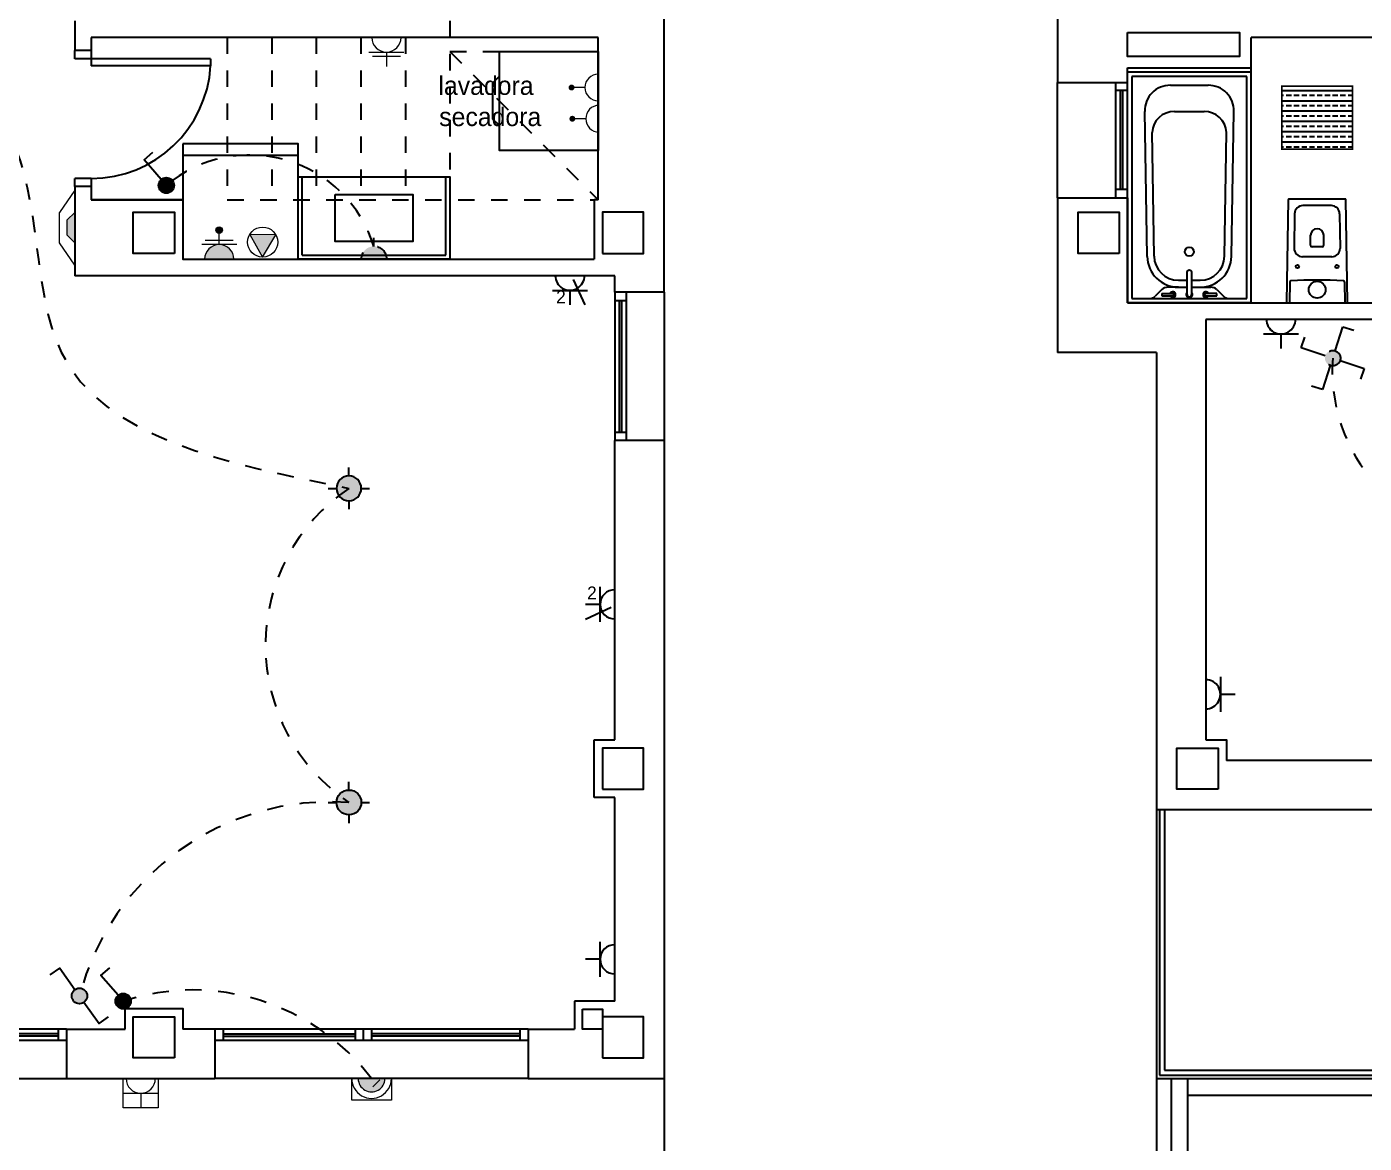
# Model space of a CAD drawing. Header units: millimetres. Extents: x 441156 to 441876, y 4514765 to 4515211.
# Drawn here: x 441369.56 to 441377.67, y 4515036.36 to 4515043.13 of the extents above; entities that cross this region are included whole.
import ezdxf

# ---------------------------------------------------------------- set-up
doc = ezdxf.new("R2010")
doc.units = ezdxf.units.MM
for name, pattern in [('CONTINUA', [0]), ('CYPE_RAYAPUNTO', [0.4125, 0.2025, -0.105, 0, -0.105]), ('HIDDEN', [0.375, 0.25, -0.125]), ('RAYITAS', [0.375, 0.25, -0.125])]:
    doc.linetypes.add(name, pattern=pattern)
for name, color, linetype in [('01_eléctrico', 170, 'Continuous'), ('01_enchufes', 38, 'Continuous'), ('01_mono BAJA', 2, 'Continuous'), ('01_mono PRIMERA', 2, 'Continuous'), ('01_proyección', 4, 'RAYITAS'), ('01_textos', 7, 'Continuous'), ('INGIN ELECTRICIDAD ALUMBRADO', 120, 'HIDDEN'), ('INGIN ELECTRICIDAD TIERRAS', 86, 'Continuous')]:
    doc.layers.add(name, color=color, linetype=linetype)
doc.layers.add('INGIN ELECTRICIDAD FUERZA', color=38, linetype='Continuous', lineweight=5)
doc.styles.add('BERNARDO', font='')
doc.styles.add('EBRA', font='')
doc.styles.get('BERNARDO').set_extended_font_data('Century Gothic')
doc.styles.get('EBRA').set_extended_font_data('Century Gothic')

# ---------------------------------------------------------------- blocks, each defined once
blk = doc.blocks.new('A$C48161785')
at = {"layer": '01_mono BAJA', "color": 254, "linetype": 'CONTINUA'}
for p, q in [((8.024937549547758, 7.7700374731794, -1.193164592905305e-06), (8.024937549664173, 12.50003827922046)), ((4.449939445999917, 9.415039090439677, 1.193164605802794e-06), (4.449939445999917, 9.235038278624415, 1.193164605802794e-06)), ((4.449939445825294, 9.415038279257715, 1.193164606529155e-06), (4.449939445767086, 9.235038278624415, 1.193164606529155e-06)), ((4.549939445976634, 9.315039089880884, 1.193164606529155e-06), (4.549939445918426, 9.235038277693093, 1.193164606529155e-06)), ((7.624937180255074, 9.315038280561566, -1.549636565504276e-06), (4.549939445802011, 9.315038280561566, -1.549636565504276e-06)), ((4.549939445860218, 9.315038278698921, 1.193164606529155e-06), (4.549939445860218, 9.235038277693093, 1.193164606529155e-06)), ((7.62493754964089, 8.330038279294968), (7.62493754964089, 9.315038280561566)), ((4.549939446209464, 9.235038277693093, 1.371383758862627e-06), (4.449939446232747, 9.235038278624415, 1.371383758862627e-06)), ((4.449939446461492, 9.185038278624233, 1.371417404820114e-06), (4.449939446465578, 9.235038278624415, 1.371417404820114e-06)), ((5.273754805146847, 9.185038278556911, 1.371417404820114e-06), (4.449939446461492, 9.185038278624233, 1.371417404820114e-06)), ((4.549939446465146, 9.235038278616244, 1.371417404820114e-06), (4.549939446457675, 9.143609707187593, 1.371417404820114e-06)), ((5.273754805146847, 9.185038278556911, 1.371417404820114e-06), (5.273754805143462, 9.143609707128897, 1.371417404820114e-06)), ((5.273754805143462, 9.143609707128897, 1.371417404820114e-06), (4.549939446457675, 9.143609707188048, 1.371417404820114e-06)), ((5.804937204287853, 8.60003581829369, -1.193265529984431e-06), (5.104937205032911, 8.60003581829369, -1.193265529984431e-06)), ((4.449939446399069, 8.410038278624256, 1.371451050777555e-06), (4.4499394464027, 8.46003827862421, 1.371451050777555e-06)), ((4.549939446402268, 8.46003827861604, 1.371451050777555e-06), (4.4499394464027, 8.46003827862421, 1.371451050777555e-06)), ((4.549939446402268, 8.46003827861604, 1.371451050777555e-06), (4.549939446398183, 8.410038278616028, 1.371451050777555e-06)), ((5.829775691207033, 7.995037470012903, -1.193114144806776e-06), (5.829775691207033, 8.470037469640374, -1.193114144806776e-06)), ((6.699937224911992, 7.995037470944226, -1.193164606529155e-06), (6.699937224970199, 8.470037470571697, -1.193164606529155e-06)), ((4.449939446349163, 8.41003827843815, 1.223129853232646e-06), (4.449939445708878, 7.870037470012903, 1.601631340743286e-06)), ((4.549939446267672, 8.41003827843815, 1.371417404820066e-06), (4.44993944617454, 8.41003827843815, 1.371417404820066e-06)), ((4.549939445860218, 8.41003827843815, 1.193164606529155e-06), (4.549939445860218, 8.330038279294968, 1.193164606529155e-06)), ((5.104776010615751, 8.330038279294968), (4.549937549687456, 8.330038279294968)), ((4.549937549687456, 8.330038279294968), (5.104937549622264, 8.330038279294968)), ((5.104937549622264, 8.330038279294968), (5.104937549622264, 7.970037472434342, -1.19316457869445e-06)), ((7.62493754964089, 8.330038279294968), (7.599937408464029, 8.330038279294968)), ((7.62493754964089, 8.330038279294968), (7.599937408464029, 8.330038279294968)), ((7.599937408464029, 8.330038279294968), (7.599937408405822, 7.970037470571697)), ((5.104937180236448, 7.970037470571697, -1.193164606529155e-06), (7.599937039078213, 7.970037470571697, -1.193164606529155e-06)), ((5.829775691207033, 7.995037470012903, -1.193114144806776e-06), (6.699937224911992, 7.995037470944226, -1.193164606529155e-06)), ((7.724937549675815, 7.870037471875548, -1.193164606886288e-06), (4.449939445650671, 7.870037471875548, -1.193164606886288e-06)), ((7.724937549675815, 7.7700374731794, 1.029666378826732e-06), (7.724937549617607, 7.870037471875548)), ((7.724918593186885, 7.720042084343731, -1.193164592905305e-06), (7.794918592495378, 7.72004065848887, -1.193164592905305e-06)), ((8.024937549605966, 7.7700374731794, -1.193164592905305e-06), (7.724919231724925, 7.7700374731794, -1.193164592905305e-06)), ((7.724919231724925, 7.7700374731794, -1.193164592905305e-06), (7.724919231724925, 6.870037472806871, -1.193164592905305e-06)), ((7.752915165154263, 6.920035142451525, -1.193164593806994e-06), (7.752935522818007, 7.720041513442993, -1.193164593806995e-06)), ((7.766915165586397, 6.920034857466817, -1.193164593806994e-06), (7.766935523191933, 7.720041228458285, -1.193164593806995e-06)), ((7.794919232022949, 7.7700374731794, -1.193164592905305e-06), (7.794919232022949, 6.870037472806871, -1.193164592905305e-06)), ((8.024937549605966, 7.7700374731794, -1.193164592905305e-06), (8.024937549605966, 6.870037472806871, -1.193164592905305e-06)), ((7.724898235523142, 6.92003571242094, -1.193164592905304e-06), (7.794898234889843, 6.920034287497401, -1.193164592905304e-06)), ((8.024919231713284, 6.870037472806871, -1.193164592905305e-06), (7.724919231724925, 6.870037472806871, -1.193164592905305e-06)), ((7.724937549675815, 5.055032042786479), (7.724937549675815, 6.870037472806871, 1.029666378826732e-06)), ((8.024937549605966, 6.870037472806871, -1.193164592905305e-06), (8.024937549664173, 3.000038279220462, -4.209943742947107e-07)), ((7.599937413237058, 4.705032042227685), (7.599937413237058, 5.055032042786479)), ((7.599937413237058, 5.055032042786479), (7.724937549734022, 5.055032042786479)), ((7.724937549734022, 4.705032042227685), (7.599937413237058, 4.705032042227685)), ((7.724937549675815, 3.470038278959692), (7.724937549675815, 4.705032042227685)), ((7.724937549675815, 3.470038278959692), (7.479937413241714, 3.470038278959692)), ((7.479937413241714, 3.470038278959692), (7.479937413416337, 3.30003827996552, 1.070104252505718e-07)), ((4.399937734066043, 3.299959146417677, -1.160178098709111e-06), (1.599937733786646, 3.30000494979322, -2.59872507597741e-06)), ((4.349567669269163, 3.272004684433341, -1.160178103291994e-06), (3.449937734170817, 3.272004684433341, -1.16017810582805e-06)), ((4.349567669269163, 3.258004684001207, -1.160178103291994e-06), (3.449937734170817, 3.258004684001207, -1.16017810582805e-06)), ((4.349567669269163, 3.300042093731463, -1.160178102390304e-06), (4.349567669269163, 3.23004209343344, -1.160178102390304e-06)), ((4.399937734240666, 3.299959145486355, 5.307373372459238e-07), (4.75477552425582, 3.299959146417677, -8.639317928411651e-07)), ((4.399937734124251, 3.299959146417677, -1.160178102070702e-06), (4.399937734240666, 3.000038279220462, -1.160178102070702e-06)), ((5.299937296134885, 3.300038279034197, -1.160178105370449e-06), (5.104775524232537, 3.300038279034197, -8.639317928411651e-07)), ((7.199937734170817, 3.300001636147499, -1.160178105814538e-06), (5.299937734147534, 3.300038279034197, -1.160178105814538e-06)), ((5.299937734147534, 3.30003827996552, -1.160178105814538e-06), (5.299937734147534, 3.000071607530117, -1.160178105814538e-06)), ((5.349937296181452, 3.300038279034197, -1.160178105370449e-06), (5.349937296181452, 3.230038278736174, -1.160178105370449e-06)), ((5.349937296181452, 3.272000870667398, -1.160178106272139e-06), (6.149940919596702, 3.272039942443371, -1.160178106716229e-06)), ((5.349937296181452, 3.258000870235264, -1.160178106272139e-06), (6.149940919596702, 3.258039942011237, -1.160178106716229e-06)), ((6.149940919596702, 3.300033969804645, -1.160178105814538e-06), (6.149940919596702, 3.230033970437944, -1.160178105814538e-06)), ((6.199937734170817, 3.300033969804645, -1.160178105814538e-06), (6.199937734170817, 3.230033970437944, -1.160178105814538e-06)), ((7.149937734124251, 3.272036995738745, -1.160178106716229e-06), (6.249934548744932, 3.272039942443371, -1.160178106716229e-06)), ((7.149937734124251, 3.258036995306611, -1.160178106716229e-06), (6.249934548744932, 3.258039942011237, -1.160178106716229e-06)), ((6.249937734159175, 3.300033969804645, -1.160178105814538e-06), (6.249937734159175, 3.230033970437944, -1.160178105814538e-06)), ((7.149937734124251, 3.300074404105544, -1.160178105814538e-06), (7.149937734124251, 3.230074403807521, -1.160178105814538e-06)), ((7.199937734170817, 3.300071608275175, -1.160178105814538e-06), (7.199937734112609, 3.000038279220462, -1.160178105814538e-06)), ((7.199937734112609, 3.30003827996552, 5.127580055942682e-07), (7.479937413416337, 3.300038279034197, 2.006445702092785e-07)), ((7.199937734229024, 3.300038279034197, -1.160178098709111e-06), (7.479937413416337, 3.30003827996552, 1.070104252505718e-07)), ((4.399937734066043, 3.230038278736174, -1.160178098709111e-06), (1.599937733786646, 3.229992475360632, -2.59872507597741e-06)), ((7.199937734170817, 3.230062446556985, -1.160178105814538e-06), (5.299937734147534, 3.230025803670287, -1.160178105814538e-06)), ((1.599937733786646, 3.000038279220462, -2.59872507597741e-06), (4.399937734066043, 3.000038279220462, -1.160178098709111e-06)), ((4.399937734124251, 3.000038279220462, 4.936882792500746e-07), (5.299937734147534, 3.000038279220462, -1.160178105814538e-06)), ((7.199937734170817, 3.000038279220462, -1.160178105814538e-06), (5.299937734147534, 3.000038279220462, -1.160178105814538e-06)), ((7.199937733996194, 3.000038279220462, 5.19415881456718e-07), (8.024937549664173, 3.000038279220462)), ((8.024937549664173, 3.000038279220462), (8.024937549664173, 3.82792204618454e-05))]:
    blk.add_line(p, q, dxfattribs=at)
for points, elevation in [([(7.024937180196872, 9.23003828059879), (7.624937180196866, 9.23003828059882), (7.62493718019175, 8.630038280598797), (7.024937180191756, 8.630038280598797)], -1.193164606529155e-06), ([(5.104937205032911, 8.670035817660391), (5.104937205964234, 7.970035817474127), (5.804937205219176, 7.970035818405449), (5.804937204287853, 8.670035818591714)], -1.193164606529155e-06), ([(5.804775691241957, 8.470037469640374), (6.724938053172082, 8.470037470571697), (6.724938053172082, 7.970037470571697), (5.804775691241957, 7.970037470571697)], -1.193164606529155e-06), ([(6.028717035078444, 8.363152608275414), (6.500997396593448, 8.363152608275414), (6.500997396593448, 8.076925634406507), (6.028717035078444, 8.076925634406507)], -1.438392562921582e-06)]:
    blk.add_lwpolyline(points, close=True, dxfattribs=dict(at, elevation=elevation))
at = {"layer": '01_mono BAJA', "color": 254, "linetype": 'CONTINUA', "elevation": -1.193164606529155e-06}
blk.add_lwpolyline([(7.024937101455293, 8.780038280586723), (6.984937101467438, 8.820038280598851), (6.984937101564441, 9.040038280598765), (7.024937101576569, 9.080038280586678)], dxfattribs=at)
at = {"layer": '01_mono BAJA', "color": 254, "linetype": 'CONTINUA'}
for points in [[(5.054775962373242, 8.00503743905574), (4.804775962373242, 8.00503743905574), (4.804775962373242, 8.25503743905574), (5.054775962373242, 8.25503743905574), (5.054775962373242, 8.00503743905574)], [(7.649937364971265, 8.00503827817738), (7.899937364971265, 8.00503827817738), (7.899937364971265, 8.25503827817738), (7.649937364971265, 8.25503827817738), (7.649937364971265, 8.00503827817738)], [(7.649937369744293, 4.755032041110098), (7.899937369744293, 4.755032041110098), (7.899937369744293, 5.005032041110098), (7.649937369744293, 5.005032041110098), (7.649937369744293, 4.755032041110098)], [(7.529937413230073, 3.420038279145956), (7.649937413225416, 3.420038279145956), (7.649937413225416, 3.300038279034197), (7.529937413230073, 3.300038279034197)], [(5.054775962315034, 3.125038279220462), (4.804775962315034, 3.125038279220462), (4.804775962315034, 3.375038279220462), (5.054775962315034, 3.375038279220462), (5.054775962315034, 3.125038279220462)], [(7.649937734240666, 3.125038279220462), (7.899937734240666, 3.125038279220462), (7.899937734240666, 3.375038279220462), (7.649937734240666, 3.375038279220462), (7.649937734240666, 3.125038279220462)]]:
    blk.add_lwpolyline(points, close=True, dxfattribs=at)
blk.add_lwpolyline([(4.754775962326676, 3.299959146417677), (4.754775962326676, 3.425038279034197), (5.104775962303393, 3.425038279034197), (5.1047759623616, 3.300038279034197)], dxfattribs=at)
blk.add_arc((4.54993944646106, 9.185038278616062, 1.371417404820114e-06), 0.725, 269.9999999953537, 356.7241710355636, dxfattribs=at)
at = {"layer": '01_proyección', "color": 120, "ltscale": 0.25}
for p, q in [((6.724939076404553, 9.415038279257715), (6.724939076346345, 8.330038279294968)), ((5.374939076369628, 9.315038278698921), (5.374939076369628, 8.330038279294968)), ((5.644939076388255, 9.315038278698921), (5.644939076330047, 8.330038279294968)), ((5.914939076348674, 9.315038278698921), (5.914939076348674, 8.330038279294968)), ((6.1849390763673, 9.315038278698921), (6.1849390763673, 8.330038279294968)), ((6.454939076385926, 9.315038278698921), (6.454939076385926, 8.330038279294968)), ((6.724939076346345, 9.230038279667497), (7.624939076369628, 9.230038278736174)), ((6.724939076346345, 9.230038278736174), (7.624939076369628, 8.330038279294968)), ((5.374939076369628, 8.330038279294968), (7.599938935192768, 8.330038279294968))]:
    blk.add_line(p, q, dxfattribs=at)
blk = doc.blocks.new('A$C07944EAF')
at = {"layer": '01_mono PRIMERA', "color": 254}
for p, q in [((1.407284648274072, 13.10003827791661), (1.407284648274072, 9.042537859641016)), ((4.207284647796769, 9.315038277767599), (2.58228464826243, 9.315038276836276)), ((2.58228464826243, 9.130038277246058, -1.153888617388648e-06), (2.582284648320638, 9.315038276836276, -1.306366755630398e-06)), ((1.83228464826243, 9.042537859641016, 3.110040202658319e-06), (1.832284648204222, 9.130038275383413)), ((1.832284648204222, 9.130038275383413), (2.582284648320638, 9.130038276314735, -1.153888617544396e-06)), ((1.832284648245654, 7.705038278178152), (1.832284648233761, 9.105038278178151)), ((2.582284648233761, 9.10503827818453), (1.832284648233761, 9.105038278178158)), ((2.582284463278484, 9.105038278736174, 8.670685538069258e-07), (2.582284463336691, 9.13003827817738, 8.670685841641462e-07)), ((2.582284648245654, 7.70503827818453), (2.582284648233761, 9.10503827818453)), ((1.407284648274072, 8.342537859454751, 3.110040203560009e-06), (1.407284648332279, 9.042537859641016, 3.110040203560009e-06)), ((1.407284648274072, 9.042537859641016, 3.110040203560009e-06), (1.83228464826243, 9.042537859641016, 3.110040202658319e-06)), ((1.762284648895729, 8.342537859454751, 3.110040202658319e-06), (1.762284648895729, 9.042537859641016, 3.110040202658319e-06)), ((1.83228464826243, 8.342537859454751, 3.110040202658319e-06), (1.83228464826243, 9.042537859641016, 3.110040202658319e-06)), ((2.556284648233982, 9.079038278184306), (1.858284648233054, 9.079038278178377)), ((1.858284648233054, 9.079038278178377), (1.858284648244505, 7.731038278178374)), ((2.092634648233934, 9.0250382781813), (2.321934648233956, 9.025038278183247)), ((2.556284648245432, 7.731038278184303), (2.556284648233982, 9.079038278184306)), ((1.83228464826243, 8.99253785982728, 3.110040203560009e-06), (1.762284648895729, 8.99253785982728, 3.110040203560009e-06)), ((1.83228464826243, 8.99253785982728, 3.110040203560009e-06), (1.762284648895729, 8.99253785982728, 3.110040203560009e-06)), ((1.790267718199175, 8.392537859268486, 3.110040202658319e-06), (1.790267718199175, 8.99253785982728, 3.110040202658319e-06)), ((1.804267718631309, 8.392537859268486, 3.110040202658319e-06), (1.804267718631309, 8.99253785982728, 3.110040202658319e-06)), ((1.951610556741736, 7.986972631425691), (1.937159982514517, 8.866844549917175)), ((2.116895837335699, 8.865038278181506), (2.297673759028484, 8.865038278183041)), ((2.46295873974384, 7.986972631430035), (2.477409313956109, 8.866844549921764)), ((1.993551106925246, 7.987831130964406), (1.981519019990575, 8.739518429553389)), ((2.421018189560316, 7.987831130968037), (2.433050276482215, 8.739518429557224)), ((1.832304361567367, 8.392537859268486, 3.110040203560009e-06), (1.762304361269344, 8.392537859268486, 3.110040203560009e-06)), ((1.407284648274072, 8.342537859454751), (1.407284648274072, 7.405038277618587)), ((1.407284648274072, 8.342537859454751, 3.110040203560009e-06), (1.83228464826243, 8.342537859454751, 3.110040203560009e-06)), ((1.832284648320638, 8.342537859454751), (1.83228464826243, 7.705038277432323)), ((3.068643910233249, 8.29503827836362), (2.895925386338178, 8.29503827836362)), ((2.84593188871159, 8.24584462509955), (2.84270608225998, 8.035844625099571)), ((3.118637407859836, 8.24584462509955), (3.121863214311446, 8.035844625099571)), ((2.942284648285721, 8.055038278363611), (2.942284648285721, 8.115038278363613)), ((3.022284648285705, 8.055038278363611), (3.022284648285705, 8.115038278363613)), ((3.012284648285714, 8.04503827836362), (2.952284648285712, 8.04503827836362)), ((3.071869716684859, 7.985038278363618), (2.892699579886568, 7.985038278363618)), ((2.194284648244762, 7.755038278181213), (2.194284648243594, 7.892758393879287)), ((2.220284648243588, 7.892758393879507), (2.220284648244759, 7.755038278181434)), ((2.141534648244374, 7.800051663643352), (2.075946107218169, 7.800051663642794)), ((2.141534648244017, 7.842038278181711), (2.194284648244027, 7.842038278182159)), ((2.141534648244374, 7.800051663643352), (2.194284648244382, 7.800051663643799)), ((2.220284648244027, 7.84203827818238), (2.273034648244041, 7.842038278182828)), ((2.220284648244384, 7.80005166364402), (2.273034648244398, 7.800051663644468)), ((2.273034648244398, 7.800051663644468), (2.338640670154639, 7.800051663645026)), ((2.816252334837401, 7.831897756710134), (2.814204393435972, 7.70492538982063)), ((3.148316961734025, 7.831897756710134), (3.150364903135454, 7.70492538982063)), ((1.858284648244506, 7.731038278178374), (2.556284648245432, 7.731038278184303)), ((2.040590768123895, 7.785407002664254), (2.00086251897366, 7.745678753424948)), ((2.041284648244694, 7.762538278179933), (2.107284648244693, 7.762538278180494)), ((2.041284648244694, 7.762538278179933), (2.041284648244822, 7.747538278179934)), ((2.041284648244822, 7.747538278179934), (2.107284648244821, 7.747538278180494)), ((2.373284648244701, 7.762538278182753), (2.307284648244693, 7.762538278182191)), ((2.307284648244821, 7.747538278182192), (2.373284648244828, 7.747538278182752)), ((2.373284648244828, 7.747538278182752), (2.373284648244701, 7.762538278182753)), ((2.373901080910754, 7.785501696274975), (2.413701331430083, 7.745688630629224)), ((1.83228464826243, 7.705038277432323), (4.207284647796769, 7.705038277432323)), ((2.582284648245654, 7.70503827818453), (1.832284648245654, 7.705038278178159)), ((2.307284648239147, 7.605038277804852), (2.307284648297355, 5.055032040923834)), ((5.862123109167442, 7.605038277804852), (2.307284648297355, 7.605038277804852)), ((2.007284648250788, 7.405038277618587), (1.407284648274072, 7.405038277618587)), ((2.007284648250788, 7.405038277618587), (2.007284648250788, 4.630032041110098)), ((3.607269898755476, 4.930032040923834, -4.204562362769187e-07), (2.432284648239147, 4.930032040923834, -4.204562362769187e-07)), ((3.607269898813684, 4.630032042041421, 4.38560897753723e-05), (2.007284648250788, 4.630032041110098, 4.38560897753723e-05)), ((2.007284648250788, 4.630032041110098), (2.007284648250788, 3.000038278289139)), ((2.027284648269415, 4.630032041110098), (2.027284648269415, 3.020038277842104)), ((2.057284648297355, 4.630032041110098), (2.057284648297355, 3.050038278102875)), ((2.027284648269415, 3.020038277842104), (7.507284648250788, 3.020038277842104)), ((2.057284648297355, 3.050038278102875), (7.507284648250788, 3.050038278102875)), ((2.007284648250788, 3.000038278289139), (7.507284648250788, 3.000038278289139)), ((2.007284648250788, 3.000038278289139), (2.007284648250788, 3.828015178442001e-05)), ((2.097288576420397, 3.000038279220462), (2.097288576420397, 0.1000382788479328)), ((2.19728857697919, 0.1000382788479328), (2.19728857697919, 3.000038279220462)), ((2.197288577037398, 2.900038280524313, 1.142163161590518e-06), (5.969777182966936, 2.900038280524313, 5.754253449008484e-07))]:
    blk.add_line(p, q, dxfattribs=at)
for points in [[(1.832284648320638, 9.345038278028369), (2.51228464837186, 9.345038277097046), (2.51228464837186, 9.200038276612759), (1.832284648320638, 9.200038277544081)], [(1.782284648274072, 8.005037437193096), (1.532284648274072, 8.005037437193096), (1.532284648274072, 8.255037437193096), (1.782284648274072, 8.255037437193096), (1.782284648274072, 8.005037437193096)], [(2.382284648250788, 4.755032041110098), (2.132284648250788, 4.755032041110098), (2.132284648250788, 5.005032041110098), (2.382284648250788, 5.005032041110098), (2.382284648250788, 4.755032041110098)]]:
    blk.add_lwpolyline(points, close=True, dxfattribs=at)
at = {"layer": '01_mono PRIMERA', "color": 254, "flags": 128}
blk.add_lwpolyline([(3.163284648285725, 7.705038278363645, 0.4142135623731034), (3.167284648285744, 7.709038278363607), (3.167284648285744, 7.710038278363641), (3.157273362280279, 8.330738010700486, 0.4363960603840437), (3.153284648285734, 8.33503827836364), (2.811284648285692, 8.33503827836364, 0.4363960603840437), (2.807295934291147, 8.330738010700486), (2.797284648285739, 7.710038278363641), (2.797284648285739, 7.709038278363607, 0.4142135623730953), (2.801284648285701, 7.705038278363645)], format="xyb", close=True, dxfattribs=at)
at = {"layer": '01_mono PRIMERA', "color": 254}
blk.add_lwpolyline([(2.307284648297355, 5.055032040923834), (2.432284648239147, 5.055032040923834), (2.432284648239147, 4.930032040923834)], dxfattribs=at)
for centre, radius in [((2.207284648242556, 8.015038278181338), 0.02750000000000064), ((2.862484648285744, 7.925038278363616), 0.01), ((3.102284648285689, 7.925038278363616), 0.01), ((2.982284648285741, 7.785038278363629), 0.051)]:
    blk.add_circle(centre, radius, dxfattribs=at)
for centre, radius, start, end in [((2.090802402827373, 8.871340997030963), 0.1537082019810243, 89.31700186557987, 181.6763204383589), ((2.323766893643178, 8.871340997032942), 0.1537082019810243, 358.3236795626145, 90.6829981353936), ((2.113658445935386, 8.732766052121292), 0.1323118380569541, 88.59795329244376, 177.0747072411191), ((2.30091085053752, 8.732766052122882), 0.1323118380569541, 2.925292759854223, 91.40204670852977), ((2.895925386338178, 8.245038278363609), 0.05, 90, 179.0759546468585), ((3.068643910233249, 8.245038278363609), 0.05, 0.9240453531414917, 90), ((2.982284648285741, 8.115038278363613), 0.04, 0, 180), ((2.892699579886568, 8.03503827836363), 0.05, 179.0759546468585, 270), ((2.952284648285712, 8.055038278363611), 0.01, 180, 270), ((3.012284648285714, 8.055038278363611), 0.01, 270, 0), ((3.071869716684859, 8.03503827836363), 0.05, 270, 0.9240453531414917), ((2.141534648242761, 7.989999879651505), 0.1899482160081541, 180.9131746213817, 270.0000000004867), ((2.141534648242761, 7.990038278181711), 0.1480000000000001, 180.854492623588, 270.0000000004871), ((2.273034648242783, 7.990038278182829), 0.148, 270.0000000004867, 359.0790246402303), ((2.273034648242783, 7.990051663644469), 0.1899999999999999, 270.0000000004867, 359.0249220226643), ((2.075946107218593, 7.750051663648822), 0.04999999999397162, 90.00000000048671, 135.0000000642279), ((2.338640670155064, 7.750051616217964), 0.05000004742706073, 45.15368616851127, 90.00000000048671), ((2.823251424505116, 7.831784868167119), 0.007, 93.0640687976763, 179.0759546468585), ((2.982284648285741, 4.860818796233559), 2.982219482130089, 86.93593120232362, 93.0640687976763), ((3.14131787206631, 7.831784868167119), 0.007, 0.9240453531414917, 86.93593120232362), ((1.965506936215718, 7.781038278179286), 0.05000000000000003, 270.0000000004867, 314.9968060607703), ((2.107284648244757, 7.755038278180485), 0.0170000000000001, 206.1789687044626, 153.8210312964382), ((2.107284648244757, 7.755038278180485), 0.007500000000000062, 270.0000000004867, 90.00000000048671), ((2.207284648244746, 7.755038278181319), 0.01899999999999997, 133.1735511076795, 46.82644889318489), ((2.207284648244762, 7.755038278181323), 0.01300000000000001, 180.0000000004867, 4.871083105755005e-10), ((2.307284648244758, 7.755038278182183), 0.01699999999999996, 26.17896870453333, 333.8210312965077), ((2.307284648244757, 7.755038278182187), 0.007500000000000062, 90.00000000048671, 270.0000000004867), ((2.449062361078498, 7.781038278183392), 0.05000000000000007, 224.9907772633139, 270.0000000004867)]:
    blk.add_arc(centre, radius, start, end, dxfattribs=at)
at = {"layer": '01_mono PRIMERA', "color": 254, "extrusion": (0, 0, -1)}
blk.add_ellipse((2.207284648243588, 7.892758393879397), major_axis=(-0.01300000000000001, -1.104339764174647e-13), ratio=0.9557692240748, start_param=1.06581410364015e-14, end_param=3.141592653589789, dxfattribs=at)
blk = doc.blocks.new('BOMBA_DE_CIRCULACION_PARA_RETORNO_DE_A_C_S_')
at = {"layer": 'INGIN ELECTRICIDAD FUERZA'}
blk.add_lwpolyline([(0.065, 0), (-0.0325, 0.05629), (-0.0325, -0.05629), (0.065, 0)], close=True, dxfattribs=at)
blk.add_circle((0, 0), 0.065, dxfattribs=at)
blk = doc.blocks.new('PUNTO LUZ ESTANCO')
at = {"layer": 'INGIN ELECTRICIDAD ALUMBRADO', "linetype": 'CONTINUA', "lineweight": 13}
h = blk.add_hatch(color=170, dxfattribs=at)
h.dxf.hatch_style = 1
h.paths.add_polyline_path([(53.50630562564176, -2.732253006426607), (53.67235039588125, -2.732253006426607, 1)])
h = blk.add_hatch(dxfattribs=at)
h.set_pattern_fill('ANSI31', color=256)
h.set_pattern_definition([(45, (0, 0), (-0.08838834764831843, 0.08838834764831845), [])])
h.paths.add_polyline_path([(53.53630562564176, -2.732253006426607), (53.64235039588125, -2.732253006426607, 1)])
at = {"layer": 'INGIN ELECTRICIDAD ALUMBRADO', "color": 170, "linetype": 'CONTINUA', "lineweight": 13}
blk.add_lwpolyline([(53.46606485859957, -2.597767605446279), (53.71259116292344, -2.597767605446279), (53.71259116292344, -2.732253006426607), (53.46606485859957, -2.732253006426607)], close=True, dxfattribs=at)
for radius in [0.1232631521619325, 0.08302238511974597]:
    blk.add_arc((53.58932801076151, -2.732253006426607), radius, 0, 180, dxfattribs=at)
blk = doc.blocks.new('Tabla de simbolos_Salida para lampara incandescente_ vapor de mercurio o similar_ empotrada en techo')
at = {"layer": '01_eléctrico'}
h = blk.add_hatch(color=170, dxfattribs=at)
edge = h.paths.add_edge_path()
edge.add_arc((0, 0), 0.0825, 0, 360)
at = {"layer": '01_eléctrico', "color": 170}
for p, q in [((0, 0.0825), (0, 0.1375)), ((-0.1375, 0), (-0.0825, 0)), ((0.0825, 0), (0.1375, 0)), ((0, -0.0825), (0, -0.1375))]:
    blk.add_line(p, q, dxfattribs=at)
blk.add_circle((0, 0), 0.0825, dxfattribs=at)

msp = doc.modelspace()

# ---------------------------------------------------------------- hatches: boundary and pattern name
at = {"layer": '01_eléctrico'}
h = msp.add_hatch(color=256, dxfattribs=at)
h.dxf.hatch_style = 1
edge = h.paths.add_edge_path()
edge.add_arc((441370.4037734089, 4515042.170531906), 0.04703331445313395, 541.9614974540831, 901.9614974540831)
at = {"layer": '01_eléctrico', "linetype": 'CYPE_RAYAPUNTO', "ltscale": 0.25}
msp.add_hatch(color=170, dxfattribs=at).paths.add_polyline_path([(441371.7409983638, 4515041.723639504), (441371.5859013625, 4515041.723143628, -1)])
h = msp.add_hatch(color=170, dxfattribs=at)
edge = h.paths.add_edge_path()
edge.add_arc((441377.4773927291, 4515041.122680225), 0.04703331637793481, -57.08021620989673, 302.9197837901033)
at = {"layer": '01_eléctrico'}
h = msp.add_hatch(color=256, dxfattribs=at)
h.dxf.hatch_style = 1
edge = h.paths.add_edge_path()
edge.add_arc((441369.8770447117, 4515037.254346812), 0.04703331445313395, -205.79063565737022, 154.2093643426298, ccw=False)
h = msp.add_hatch(color=256, dxfattribs=at)
h.dxf.hatch_style = 1
edge = h.paths.add_edge_path()
edge.add_arc((441370.142289846, 4515037.222593836), 0.04703331445313395, 541.9614974540831, 901.9614974540831)
at = {"layer": 'INGIN ELECTRICIDAD FUERZA'}
h = msp.add_hatch(color=256, dxfattribs=at)
edge = h.paths.add_edge_path()
edge.add_arc((441372.8615446192, 4515042.764394501), 0.018, 185.2589695960689, 545.2589695960689, ccw=False)
h = msp.add_hatch(color=256, dxfattribs=at)
edge = h.paths.add_edge_path()
edge.add_arc((441372.8664922337, 4515042.575157429), 0.018, 185.2589695960689, 545.2589695960689, ccw=False)
msp.add_hatch(color=256, dxfattribs=at).paths.add_polyline_path([(441369.8485465668, 4515041.821449801), (441369.8020991892, 4515041.867897177), (441369.8020991892, 4515041.96079193), (441369.8485465668, 4515042.007239305)])
h = msp.add_hatch(color=256, dxfattribs=at)
edge = h.paths.add_edge_path()
edge.add_arc((441370.7247900112, 4515041.899993134), 0.01966666658527126, 0, 360)
h = msp.add_hatch(color=256, dxfattribs=at)
h.dxf.hatch_style = 1
h.paths.add_polyline_path([(441370.9876003942, 4515041.73554346), (441371.0675016992, 4515041.871610299), (441370.9097171944, 4515041.872775418)])
h = msp.add_hatch(color=256, dxfattribs=at)
edge = h.paths.add_edge_path()
edge.add_line((441370.7247900112, 4515041.722993135), (441370.8132900117, 4515041.722993135))
edge.add_arc((441370.7247900112, 4515041.722993135), 0.08849999963372066, 0, 180)
edge.add_line((441370.6362900116, 4515041.722993135), (441370.7247900112, 4515041.722993135))
at = {"layer": 'INGIN ELECTRICIDAD TIERRAS', "linetype": 'Continuous'}
h = msp.add_hatch(dxfattribs=at)
h.set_pattern_fill('ANSI33', color=256, scale=0.2500000000002143, angle=135)
h.set_pattern_definition([(180, (438115.1330155585, 4515290.059469013), (-1.387778780782635e-17, -0.06250000000005357), []), (180, (438115.1017655585, 4515290.090719013), (-1.387778780782635e-17, -0.06250000000005357), [0.03125000000002678, -0.01562500000001339])])
h.paths.add_polyline_path([(441377.1683980776, 4515042.773270222), (441377.5973419137, 4515042.773270222), (441377.5973419137, 4515042.391028852), (441377.1683980776, 4515042.391028852)])

# ---------------------------------------------------------------- linework, layer by layer
at = {"layer": '01_eléctrico', "color": 170, "linetype": 'CYPE_RAYAPUNTO', "ltscale": 0.25}
for p, q in [((441371.6632019251, 4515041.800940067, -5.617786019485038e-06), (441371.663036633, 4515041.852639067, -5.617786019485038e-06)), ((441377.5393858084, 4515041.312990598, -4.424621440790588e-06), (441377.6049758054, 4515041.291624838, -4.424621440790588e-06))]:
    msp.add_line(p, q, dxfattribs=at)
at = {"layer": '01_eléctrico'}
msp.add_line((441371.7927118379, 4515041.723405552, -5.617786019485038e-06), (441371.5342168358, 4515041.722579093, -5.617786019485038e-06), dxfattribs=at)
msp.add_line((441371.7927118379, 4515041.723405552, -5.617786019485038e-06), (441371.5342168358, 4515041.722579093, -5.617786019485038e-06), dxfattribs=at)
at = {"layer": '01_eléctrico', "color": 170, "linetype": 'CONTINUA', "ltscale": 0.25}
for p, q in [((441377.4919602952, 4515041.16740068, -4.424621440790588e-06), (441377.5393858084, 4515041.312990598, -4.424621440790588e-06)), ((441377.287082359, 4515041.184673303, -4.424621440790588e-06), (441377.3084481179, 4515041.2502633, -4.424621440790588e-06)), ((441377.4326722787, 4515041.137247789, -4.424621440790588e-06), (441377.287082359, 4515041.184673303, -4.424621440790588e-06)), ((441377.4628251677, 4515041.077959772, -4.424621440790588e-06), (441377.4153996536, 4515040.932369852, -4.424621440790588e-06)), ((441377.5221131851, 4515041.108112661, -4.424621440790588e-06), (441377.6677031049, 4515041.060687147, -4.424621440790588e-06)), ((441377.6677031049, 4515041.060687147, -4.424621440790588e-06), (441377.646337345, 4515040.99509715, -4.424621440790588e-06)), ((441377.4153996536, 4515040.932369852, -4.424621440790588e-06), (441377.3498096557, 4515040.953735612, -4.424621440790588e-06))]:
    msp.add_line(p, q, dxfattribs=at)
at = {"layer": '01_eléctrico'}
for points, elevation in [([(441370.3730112161, 4515042.206110273), (441370.2691888181, 4515042.326187262), (441370.3225563686, 4515042.372330551)], -5.974257972044931e-06), ([(441369.7004198488, 4515037.381321448), (441369.7579533246, 4515037.422152781), (441369.8498238227, 4515037.292702462)], -4.159252772152165e-06), ([(441370.1115276532, 4515037.258172203), (441370.0077052542, 4515037.378249192), (441370.0610728057, 4515037.42439248)], -3.893884104203941e-06), ([(441369.9042656003, 4515037.215991161), (441369.9961360996, 4515037.086540842), (441370.0536695747, 4515037.127372175)], -4.159252772152165e-06)]:
    msp.add_lwpolyline(points, dxfattribs=dict(at, elevation=elevation))
for centre, radius in [((441370.4037734089, 4515042.170531906, -5.974257972044931e-06), 0.0470333144531242), ((441369.8770447117, 4515037.254346812, -4.159252772152165e-06), 0.04703331445313395), ((441370.142289846, 4515037.222593836, -3.893884103636797e-06), 0.0470333144531242)]:
    msp.add_circle(centre, radius, dxfattribs=at)
at = {"layer": '01_eléctrico', "color": 170, "linetype": 'CYPE_RAYAPUNTO', "ltscale": 0.25}
msp.add_circle((441377.4773927291, 4515041.122680225, -4.424621440790588e-06), 0.04703331637793481, dxfattribs=at)
for centre, radius, start, end in [((441370.9105624042, 4515041.566853414, -5.974257972044931e-06), 0.7882022629558615, 17.27678776337473, 130.0135089461378), ((441371.6634498636, 4515041.723391565, -5.617786019485038e-06), 0.07754889695713053, 0.1831853452963397, 180.1831853452963), ((441378.501335004, 4515041.047083001, -4.424621440790588e-06), 1.026729137907867, 175.7775376714115, 269.1096719767932), ((441372.1552286957, 4515039.380491477, -3.893884104203941e-06), 1.149881529700942, 124.0708485138409, 235.9291515405565), ((441371.399942894, 4515036.858387608, -4.159252772152165e-06), 1.573531876020374, 85.95116440419415, 165.4255837528642), ((441370.5657598411, 4515035.930411947, -3.893884103636797e-06), 1.359801775996991, 37.22352132644252, 108.1448504602321)]:
    msp.add_arc(centre, radius, start, end, dxfattribs=at)
msp.add_spline([(441369.0235606311, 4515043.008957499, -3.893884104203941e-06), (441369.4520706113, 4515042.482462105, -3.893884104203941e-06), (441369.7668435844, 4515041.158761228, -3.893884104203941e-06), (441371.5110448088, 4515040.332990638, -3.893884104203941e-06)], degree=3, dxfattribs=at)
at = {"layer": '01_enchufes'}
for p, q in [((441372.8714371966, 4515041.600592521, -5.617786047676876e-06), (441372.9423470217, 4515041.445419131, -5.617786047676876e-06)), ((441372.7451225137, 4515041.532647271, -5.617786047676876e-06), (441372.9576952177, 4515041.532647269, -5.617786047676876e-06)), ((441372.8514088671, 4515041.534418709, -5.617786047676876e-06), (441372.8514088652, 4515041.445846749, -5.617786047676876e-06)), ((441377.2698160734, 4515041.267648008, -4.424621440790588e-06), (441377.0572433684, 4515041.267648007, -4.424621440790588e-06)), ((441377.1635297199, 4515041.269419447, -4.424621440790588e-06), (441377.1635297218, 4515041.180847486, -4.424621440790588e-06)), ((441373.0332016027, 4515039.735758143, -4.424621676542758e-06), (441373.0332016012, 4515039.523185439, -4.424621676542758e-06)), ((441373.1011468536, 4515039.609443461, -4.424621676542758e-06), (441372.9459734634, 4515039.538533635, -4.424621676542758e-06)), ((441373.0349730409, 4515039.62947179, -4.424621676542758e-06), (441372.9464010814, 4515039.629471792, -4.424621676542758e-06)), ((441376.7982116998, 4515038.977701928, -4.424621440790588e-06), (441376.7982117017, 4515039.190274633, -4.424621440790588e-06)), ((441376.7964402619, 4515039.083988282, -4.424621440790588e-06), (441376.8850122211, 4515039.08398828, -4.424621440790588e-06)), ((441373.0332016027, 4515037.582676407, -4.424621676542758e-06), (441373.0332016012, 4515037.370103702, -4.424621676542758e-06)), ((441373.0349730409, 4515037.476390054, -4.424621676542758e-06), (441372.9464010814, 4515037.476390055, -4.424621676542758e-06))]:
    msp.add_line(p, q, dxfattribs=at)
for centre, start, end in [((441372.8514088671, 4515041.622990669, -5.617786047676876e-06), 179.9999996798349, 359.9999996798349), ((441377.1635297199, 4515041.357991407, -4.424621440790588e-06), 180.0000003201651, 3.201651173443477e-07), ((441373.1235450012, 4515039.62947179, -4.424621676542758e-06), 89.99999967983489, 269.9999996798348), ((441376.7078683008, 4515039.083988282, -4.424621440790588e-06), 269.9999996798348, 89.99999967983489), ((441373.1235450012, 4515037.476390054, -4.424621676542758e-06), 89.99999967983489, 269.9999996798348)]:
    msp.add_arc(centre, 0.08857196028703604, start, end, dxfattribs=at)
at = {"layer": 'INGIN ELECTRICIDAD FUERZA'}
for p, q in [((441371.7386496718, 4515042.979493135, -5.974257972044931e-06), (441371.7386496717, 4515042.890993135, -5.974257972044931e-06)), ((441371.8448496718, 4515042.977723135, -5.974257972044931e-06), (441371.6324496719, 4515042.977723135, -5.974257972044931e-06)), ((441371.8236096718, 4515042.952943134, -5.974257972044931e-06), (441371.6536896718, 4515042.952943135, -5.974257972044931e-06)), ((441372.9425446192, 4515042.764394501, -5.974257972044931e-06), (441372.8615446192, 4515042.764394501, -5.974257972044931e-06)), ((441372.9474922337, 4515042.575157429, -5.974257972044931e-06), (441372.8664922337, 4515042.575157429, -5.974257972044931e-06)), ((441369.8485465668, 4515042.141420615, -2.868044219894728e-06), (441369.7556518136, 4515042.007239305, -2.868044219894728e-06)), ((441369.8485465668, 4515041.687268492, -2.868044219894728e-06), (441369.8485465668, 4515042.141420615, -2.868044219894728e-06)), ((441369.8485465668, 4515041.687268492, -2.868044219894728e-06), (441369.8485465668, 4515042.141420615, -2.868044219894728e-06)), ((441369.7556518136, 4515041.821449801, -2.868044219894728e-06), (441369.7556518136, 4515042.007239305, -2.868044219894728e-06)), ((441369.8020991892, 4515041.96079193, -2.868044219894728e-06), (441369.8485465668, 4515042.007239305, -2.868044219894728e-06)), ((441369.8485465668, 4515042.007239305, -2.868044219894728e-06), (441369.8485465668, 4515041.821449801, -2.868044219894728e-06)), ((441369.8485465668, 4515042.007239305, -2.868044219894728e-06), (441369.8485465668, 4515041.821449801, -2.868044219894728e-06)), ((441369.8485465668, 4515042.007239305, -2.868044219894728e-06), (441369.8485465668, 4515041.821449801, -2.868044219894728e-06)), ((441369.8020991892, 4515041.867897177, -2.868044219894728e-06), (441369.8020991892, 4515041.96079193, -2.868044219894728e-06)), ((441369.8485465668, 4515041.821449801, -2.868044219894728e-06), (441369.8020991892, 4515041.867897177, -2.868044219894728e-06)), ((441370.7247900112, 4515041.811493134, -5.974257972044931e-06), (441370.7247900112, 4515041.899993134, -5.974257972044931e-06)), ((441369.8485465668, 4515041.687268492, -2.868044219894728e-06), (441369.7556518136, 4515041.821449801, -2.868044219894728e-06)), ((441370.6185900118, 4515041.813263134, -5.974257972044931e-06), (441370.8309900115, 4515041.813263134, -5.974257972044931e-06)), ((441370.6398300125, 4515041.838043135, -5.974257972044931e-06), (441370.8097500118, 4515041.838043135, -5.974257972044931e-06)), ((441370.6362900116, 4515041.722993135, -5.974257972044931e-06), (441370.7247900112, 4515041.722993135, -5.974257972044931e-06)), ((441370.7247900112, 4515041.722993135, -5.974257972044931e-06), (441370.8132900117, 4515041.722993135, -5.974257972044931e-06)), ((441370.1423448554, 4515036.575991476, -4.227129017486173e-06), (441370.1423448554, 4515036.752991476, -4.227129017486173e-06)), ((441370.1423448554, 4515036.752991476, -4.227129017486173e-06), (441370.3547448555, 4515036.752991476, -4.227129017486173e-06)), ((441370.3547448555, 4515036.752991476, -4.227129017486173e-06), (441370.3547448555, 4515036.575991476, -4.227129017486173e-06)), ((441370.3547448555, 4515036.662721476, -4.227129017486173e-06), (441370.1423448554, 4515036.662721476, -4.227129017486173e-06)), ((441370.2485448551, 4515036.664491476, -4.227129017486173e-06), (441370.2485448551, 4515036.575991476, -4.227129017486173e-06)), ((441370.3547448555, 4515036.575991476, -4.227129017486173e-06), (441370.1423448554, 4515036.575991476, -4.227129017486173e-06))]:
    msp.add_line(p, q, dxfattribs=at)
msp.add_circle((441370.7247900112, 4515041.899993134, -5.974257972044931e-06), 0.01966666658527126, dxfattribs=at)
for centre, radius, start, end in [((441371.738649672, 4515043.067993134, -5.974257972044931e-06), 0.08850000000003842, 179.9999998932783, 359.9999998932783), ((441373.0235446192, 4515042.764394502, -5.974257972044931e-06), 0.08100000000000002, 90.00000016008258, 270.0000001600825), ((441373.0284922337, 4515042.57515743, -5.974257972044931e-06), 0.08100000000000002, 90.00000016008258, 270.0000001600825), ((441370.7247900112, 4515041.722993135, -5.974257972044931e-06), 0.08849999963372066, 0, 180), ((441370.2485448551, 4515036.752991476, -4.227129017486173e-06), 0.08849999999978378, 180, 0)]:
    msp.add_arc(centre, radius, start, end, dxfattribs=at)
at = {"layer": 'INGIN ELECTRICIDAD TIERRAS', "const_width": 0.01000000000000857, "elevation": -4.424621437237874e-06}
msp.add_lwpolyline([(441377.1683980776, 4515042.773270222), (441377.5973419137, 4515042.773270222), (441377.5973419137, 4515042.391028852), (441377.1683980776, 4515042.391028852)], close=True, dxfattribs=at)

# ---------------------------------------------------------------- block references
at = {"layer": '01_eléctrico'}
for name, p, xscale, yscale, zscale, rotation in [('Tabla de simbolos_Salida para lampara incandescente_ vapor de mercurio o similar_ empotrada en techo', (441371.5110448091, 4515040.332990638, -4.424621440790588e-06), -0.9132104347832198, 0.9132104347832198, 0.9132104347832198, 180), ('PUNTO LUZ ESTANCO', (441423.8981527766, 4515034.089301961, -5.054062210018479e-06), 0.9749999999999999, 0.9749999999999999, 0.9749999999999999, 180.0002820034289)]:
    msp.add_blockref(name, p, dxfattribs=dict(at, xscale=xscale, yscale=yscale, zscale=zscale, rotation=rotation))
at = {"layer": '01_eléctrico', "xscale": 0.9132104347832198, "yscale": 0.9132104347832198, "zscale": 0.9132104347832198}
msp.add_blockref('Tabla de simbolos_Salida para lampara incandescente_ vapor de mercurio o similar_ empotrada en techo', (441371.5110448091, 4515038.427992313, -4.424621440790588e-06), dxfattribs=at)
at = {"layer": '01_mono BAJA'}
msp.add_blockref('A$C48161785', (441365.398607121, 4515033.752953197, -4.424621440790588e-06), dxfattribs=at)
at = {"layer": '01_mono PRIMERA'}
msp.add_blockref('A$C07944EAF', (441374.4005853474, 4515033.752953197, -4.424621440790588e-06), dxfattribs=at)
at = {"layer": 'INGIN ELECTRICIDAD FUERZA', "xscale": 1.401570496009268, "yscale": 1.401570496009268, "zscale": 1.401570496009268, "rotation": 269.5769216864521}
msp.add_blockref('BOMBA_DE_CIRCULACION_PARA_RETORNO_DE_A_C_S_', (441370.9882730959, 4515041.826643059, -5.974257972044931e-06), dxfattribs=at)

# ---------------------------------------------------------------- texts
at = {"layer": '01_enchufes', "style": 'EBRA'}
for p in [(441372.767896697, 4515041.455212615, -5.617786047676876e-06), (441372.9557669475, 4515039.659565723, -4.424621676542758e-06)]:
    msp.add_text('2', height=0.07830029197710134, dxfattribs=at).set_placement(p)
at = {"layer": '01_textos', "linetype": 'ByBlock', "style": 'BERNARDO'}
for s, p in [('lavadora', (441372.0539493513, 4515042.719730438, -5.974257801514674e-06)), ('secadora', (441372.0588969658, 4515042.530493366, -5.974257801514674e-06))]:
    msp.add_text(s, height=0.1125, dxfattribs=at).set_placement(p)

doc.saveas('drawing.dxf')
